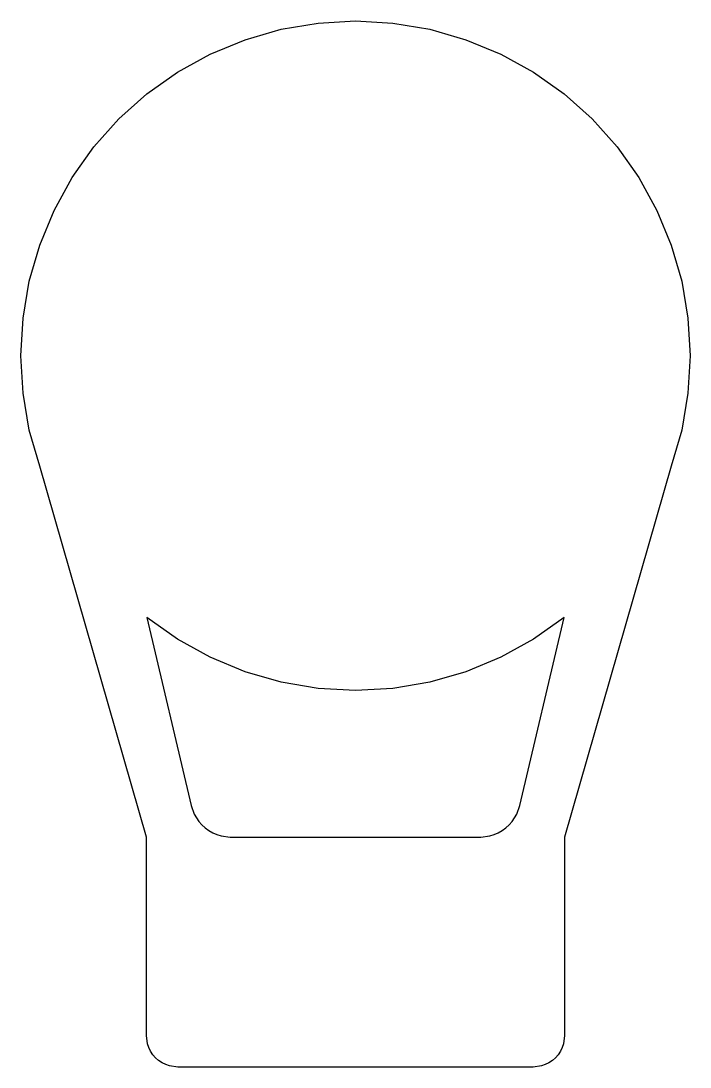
# Model space of a CAD drawing. Header units: metres. Extents: x 59 to 91, y 0 to 50.
import ezdxf

# ---------------------------------------------------------------- set-up
doc = ezdxf.new("R2010")
doc.units = ezdxf.units.M

msp = doc.modelspace()

# ---------------------------------------------------------------- linework, layer by layer
at = {"layer": 'Layer0'}
for points in [[(83.5, 0, 0), (66.5, 0, 0), (66.112, 0.052, 0), (65.926, 0.116, 0), (65.75, 0.203, 0), (65.587, 0.312, 0), (65.439, 0.442, 0), (65.31, 0.59, 0), (65.201, 0.753, 0), (65.114, 0.929, 0), (65.051, 1.115, 0), (65, 1.504, 0), (65, 10.995, 0), (59.898, 28.716, 0), (59.401, 30.44, 0), (59.101, 32.209, 0), (59, 34, 0), (59.101, 35.791, 0), (59.401, 37.56, 0), (59.898, 39.284, 0), (60.584, 40.942, 0), (61.452, 42.513, 0), (62.491, 43.976, 0), (63.686, 45.314, 0), (65.024, 46.509, 0), (66.487, 47.548, 0), (68.058, 48.416, 0), (69.716, 49.102, 0), (71.44, 49.599, 0), (73.209, 49.899, 0), (75, 50, 0), (76.791, 49.899, 0), (78.56, 49.599, 0), (80.284, 49.102, 0), (81.942, 48.416, 0), (83.513, 47.548, 0), (84.976, 46.509, 0), (86.314, 45.314, 0), (87.509, 43.976, 0), (88.548, 42.513, 0), (89.416, 40.942, 0), (90.102, 39.284, 0), (90.599, 37.56, 0), (90.899, 35.791, 0), (91, 34, 0), (90.899, 32.209, 0), (90.599, 30.44, 0), (90.102, 28.716, 0), (85, 10.995, 0), (85, 1.504, 0), (84.949, 1.115, 0), (84.886, 0.929, 0), (84.799, 0.753, 0), (84.69, 0.59, 0), (84.561, 0.442, 0), (84.413, 0.312, 0), (84.25, 0.203, 0), (84.074, 0.116, 0), (83.888, 0.052, 0), (83.5, 0, 0)], [(68.577, 11.05, 0), (69, 10.995, 0), (81, 10.995, 0), (81.423, 11.05, 0), (81.628, 11.113, 0), (81.824, 11.197, 0), (82.01, 11.303, 0), (82.183, 11.428, 0), (82.342, 11.571, 0), (82.484, 11.731, 0), (82.607, 11.905, 0), (82.711, 12.092, 0), (82.854, 12.495, 0), (84.976, 21.491, 0), (83.513, 20.452, 0), (81.942, 19.584, 0), (80.284, 18.898, 0), (78.56, 18.401, 0), (76.791, 18.101, 0), (75, 18, 0), (73.209, 18.101, 0), (71.44, 18.401, 0), (69.716, 18.898, 0), (68.058, 19.584, 0), (66.487, 20.452, 0), (65.024, 21.491, 0), (67.146, 12.495, 0), (67.289, 12.092, 0), (67.393, 11.905, 0), (67.516, 11.731, 0), (67.658, 11.571, 0), (67.817, 11.428, 0), (67.99, 11.303, 0), (68.176, 11.197, 0), (68.372, 11.113, 0), (68.577, 11.05, 0)]]:
    msp.add_polyline3d(points, dxfattribs=at)

doc.saveas('drawing.dxf')
